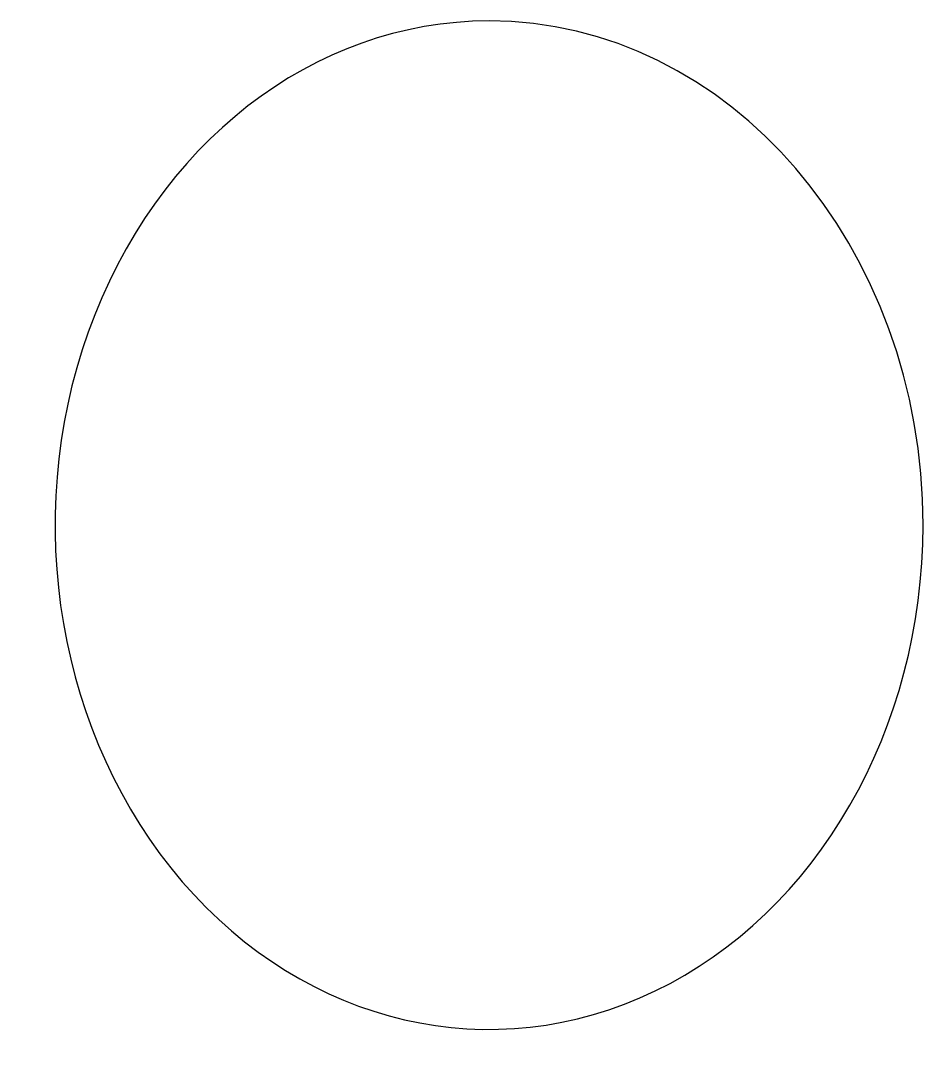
# Model space of a CAD drawing. Extents: x 68 to 300, y -92 to 219.
# Drawn here: x 230.3 to 300.3, y -92.2 to -10.9 of the extents above; entities outside this region: 1.
import ezdxf

# ---------------------------------------------------------------- set-up
doc = ezdxf.new("R2010")
doc.units = 0
doc.layers.add('Layer_1', color=7, linetype='CONTINUOUS')

msp = doc.modelspace()

# ---------------------------------------------------------------- linework, layer by layer
at = {"layer": 'Layer_1', "color": 7}
msp.add_lwpolyline([(70.538741, 219.212499), (68.157492, 218.656873), (68.951242, 214.489685), (70.538742, 213.656248), (72.126242, 214.489685), (72.919992, 218.656873)], close=True, dxfattribs=at)
at = {"layer": 'Layer_1', "color": 5}
msp.add_lwpolyline([(266.603119, -10.91924)], close=True, dxfattribs=at)
for points in [[(266.603119, -10.91924), (252.989091, -10.91924), (240.715587, -20.447973), (235.505723, -35.062206)], [(300.262698, -50.028779), (300.262698, -28.429177), (285.192792, -10.91924), (266.603119, -10.91924)], [(235.505723, -35.062206), (230.29586, -49.676439), (233.175631, -66.498149), (242.802203, -77.683398)], [(279.484083, -86.161281), (292.061805, -80.107867), (300.262698, -65.84711), (300.262698, -50.028779)], [(242.802203, -77.683398), (252.428775, -88.868648), (266.90636, -92.214694), (279.484083, -86.161281)]]:
    msp.add_open_spline(points, degree=3, dxfattribs=at)

doc.saveas('drawing.dxf')
